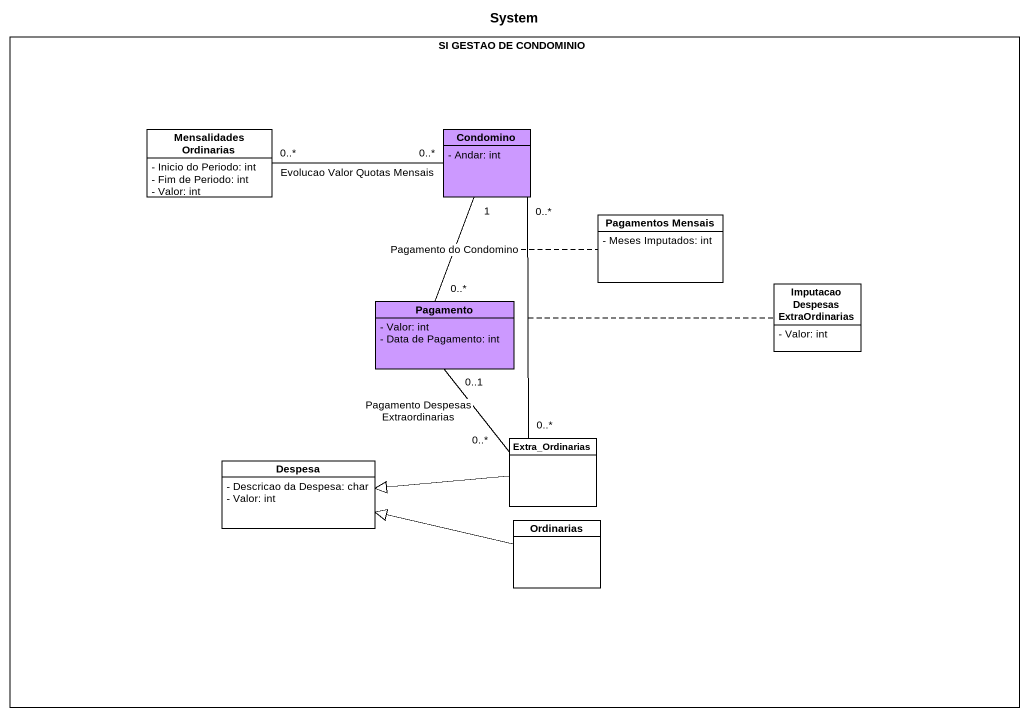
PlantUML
@startuml
title System
hide circle
hide empty members
skinparam classAttributeIconSize 0
rectangle "SI GESTAO DE CONDOMINIO" as SI_GESTAO_DE_CONDOMINIO {
  class "Mensalidades Ordinarias" as Mensalidades_Ordinarias {
    - Inicio do Periodo: int
    - Fim de Periodo: int
    - Valor: int
  }
  class Condomino #CC99FF {
    - Andar: int
  }
  class "Pagamentos Mensais" as Pagamentos_Mensais {
    - Meses Imputados: int
  }
  class "Imputacao Despesas ExtraOrdinarias" as Imputacao_Despesas {
    - Valor: int
  }
  class Pagamento #CC99FF {
    - Valor: int
    - Data de Pagamento: int
  }
  class Despesa {
    - Descricao da Despesa: char
    - Valor: int
  }
  class Extra_Ordinarias
  class Ordinarias
}
Condomino "0..*" -left- "0..*" Mensalidades_Ordinarias : Evolucao Valor Quotas Mensais
Pagamento "0..*" -up- "1" Condomino : Pagamento do Condomino
(Pagamento, Condomino) .. Pagamentos_Mensais
Extra_Ordinarias "0..*" -up- "0..*" Condomino
(Extra_Ordinarias, Condomino) .. Imputacao_Despesas
Extra_Ordinarias "0..*" -up- "0..1" Pagamento : Pagamento Despesas Extraordinarias
Extra_Ordinarias -left-|> Despesa
Ordinarias -left-|> Despesa
@enduml
